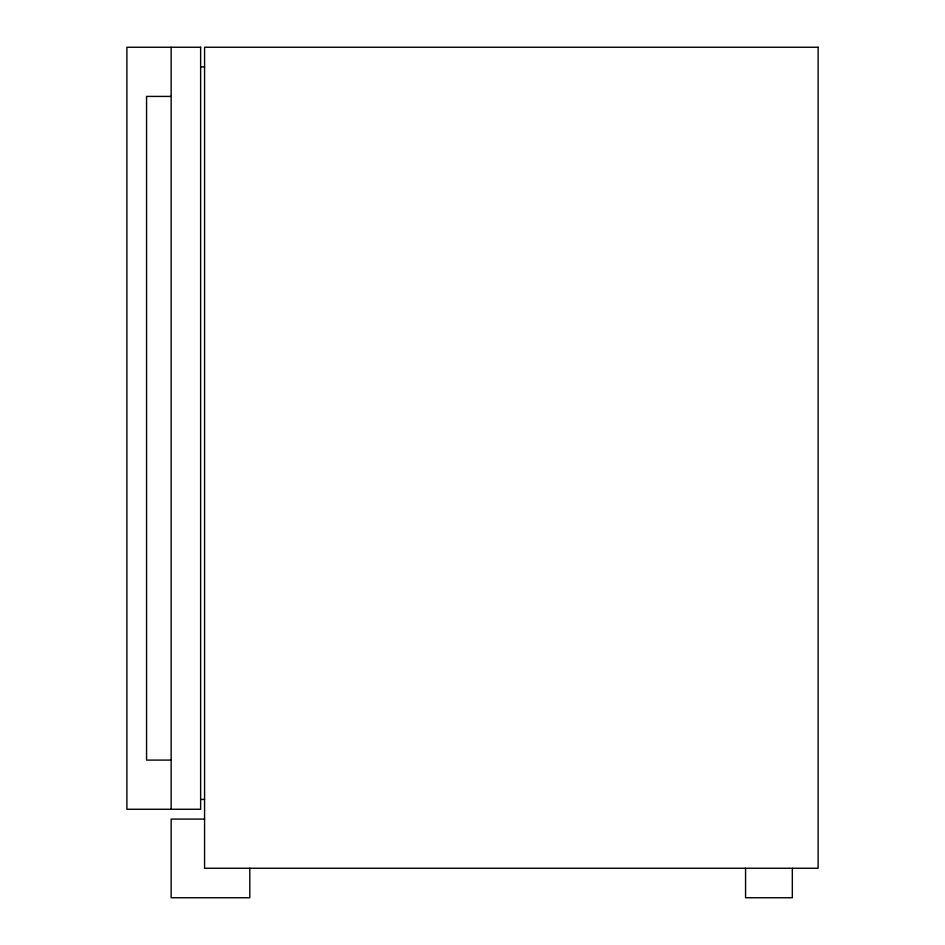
<?xml version="1.0" encoding="UTF-8"?>
<svg xmlns="http://www.w3.org/2000/svg" width="945" height="945" viewBox="0 0 945 945"><rect width="100%" height="100%" fill="white"/><g stroke="black" fill="none" stroke-linecap="round" stroke-linejoin="round"><path stroke-width="1.42" d="M200.635 66.918L204.569 66.918M171.139 96.414L146.558 96.414L146.558 760.099L171.139 760.099M200.635 799.423L204.569 799.423M204.569 819.091L171.139 819.091L171.139 897.75L249.799 897.75L249.799 868.254M792.323 868.254L792.323 897.75L745.57 897.75L745.57 868.254M171.139 47.25L171.139 809.263M200.635 47.25L126.89 47.25L126.89 809.263L200.635 809.263L200.635 47.25M818.11 47.25L204.569 47.25L204.569 868.254L818.11 868.254L818.11 47.25"/></g></svg>
